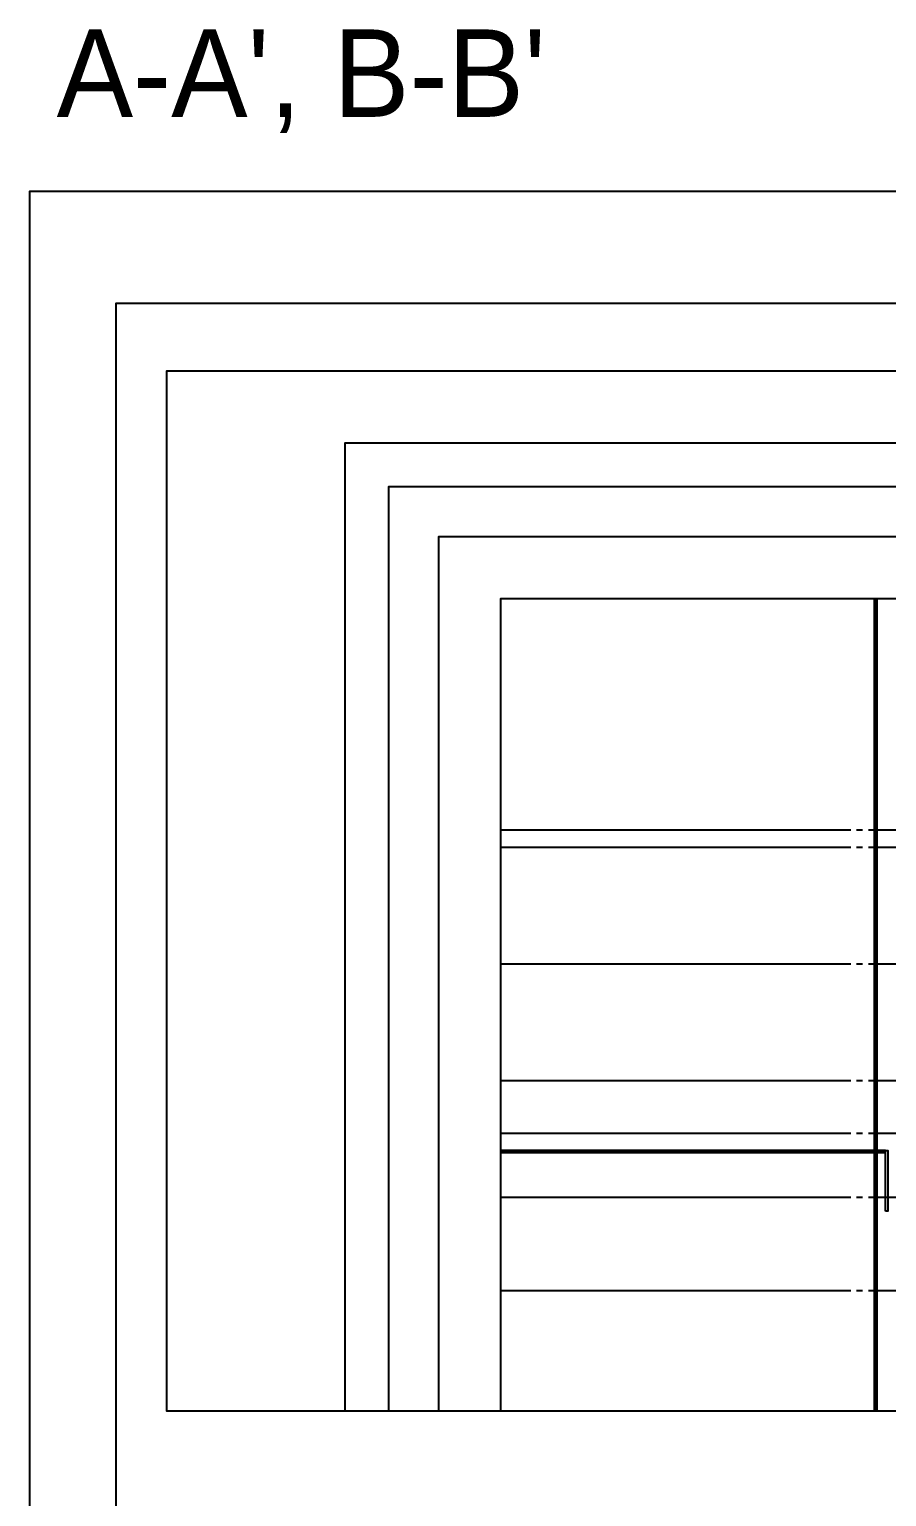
# Model space of a CAD drawing. Extents: x 152195838 to 323921156, y 365159662 to 730681027.
# Drawn here: x 160169066 to 160242502, y 365285410 to 365411158 of the extents above; entities that cross this region are included whole.
import ezdxf

# ---------------------------------------------------------------- set-up
doc = ezdxf.new("R2010")
doc.units = 0
doc.header["$MEASUREMENT"] = 0
for name, pattern in [('CEN', [63, 60, -1, 1, -1]), ('DIVIDEX2', [2.5, 1, -0.5, 0, -0.5, 0, -0.5]), ('HIDDEN', [2, 1, -1])]:
    doc.linetypes.add(name, pattern=pattern)
doc.layers.get('0').update_dxf_attribs({"linetype": 'CONTINUOUS'})
for name, color, linetype in [('4A.TEC CEN', 1, 'CEN'), ('4A.TEC LAND', 53, 'CONTINUOUS'), ('4A.TEC 벽체 1', 2, 'CONTINUOUS'), ('㈜SE&C SITE', 1, 'DIVIDEX2')]:
    doc.layers.add(name, color=color, linetype=linetype)
doc.layers.add('DEFPOINT', color=135, linetype='CONTINUOUS', plot=False)
doc.styles.add('돋움', font='')
doc.styles.get('돋움').set_extended_font_data('돋움')

# ---------------------------------------------------------------- blocks, each defined once
blk = doc.blocks.new('zw$44AB')
at = {"layer": 'DEFPOINT'}
for points in [[(194981, 0), (0, 0), (0, -66825), (194981, -66825)], [(11458, -66825), (194981, -66825), (194981, -4637), (11458, -4637)], [(14258, -66825), (194981, -66825), (194981, -7437), (14258, -7437)], [(17458, -66825), (194981, -66825), (194981, -10637), (17458, -10637)], [(21458, -66825), (194981, -66825), (194981, -14637), (21458, -14637)]]:
    blk.add_lwpolyline(points, close=True, dxfattribs=at)

msp = doc.modelspace()

# ---------------------------------------------------------------- hatches: boundary and pattern name
h = msp.add_hatch()
h.set_pattern_fill('ANSI31', color=256, scale=2000, style=0)
h.set_pattern_definition([(45, (160209434.12, 365292761.87), (-176.7767, 176.7767), [])])
edge = h.paths.add_edge_path()
edge.add_line((160209434.12, 365292761.87), (160440798.99, 365292761.87))

# ---------------------------------------------------------------- linework, layer by layer
at = {"layer": '4A.TEC CEN', "color": 8, "ltscale": 500}
for p, q in [((160209434.12, 365342563.33), (160280920.07, 365342563.33)), ((160209434.12, 365341063.33), (160440798.99, 365341063.33)), ((160209434.12, 365331063.33), (160440798.99, 365331063.33)), ((160209434.12, 365321063.33), (160440798.99, 365321063.33)), ((160209434.12, 365316563.33), (160297692.46, 365316563.33)), ((160209434.12, 365311063.33), (160440798.99, 365311063.33)), ((160209434.12, 365303063.33), (160440798.99, 365303063.33))]:
    msp.add_line(p, q, dxfattribs=at)
at = {"layer": '4A.TEC LAND', "linetype": 'Continuous'}
for points in [[(160242402.09, 365315063.33), (160209434.12, 365315063.33)], [(160242402.09, 365314963.33), (160209434.12, 365314963.33)], [(160242402.09, 365314863.33), (160209434.12, 365314863.33)]]:
    msp.add_lwpolyline(points, dxfattribs=at)
at = {"layer": '4A.TEC 벽체 1'}
msp.add_lwpolyline([(160242402.09, 365309863.33), (160242402.09, 365315063.33), (160242602.09, 365315063.33), (160242602.09, 365309863.33)], close=True, dxfattribs=at)
at = {"layer": 'DEFPOINT', "color": 5}
msp.add_lwpolyline([(160169065.66, 365159661.87), (160505065.66, 365159661.87), (160505065.66, 365397261.87), (160169065.66, 365397261.87)], close=True, dxfattribs=at)
at = {"layer": 'DEFPOINT'}
msp.add_lwpolyline([(160466065.66, 365387661.87), (160176465.66, 365387661.87), (160176465.66, 365169661.87), (160466065.66, 365169661.87)], close=True, dxfattribs=at)
at = {"layer": '㈜SE&C SITE', "color": 10, "linetype": 'HIDDEN', "ltscale": 800, "const_width": 400}
msp.add_lwpolyline([(160241548.74, 365292761.87), (160241548.74, 365362346.04)], dxfattribs=at)

# ---------------------------------------------------------------- block references
at = {"layer": 'DEFPOINT', "xscale": 1.333333333333333, "yscale": 1.333333333333333, "zscale": 1.333333333333333}
msp.add_blockref('zw$44AB', (160180824.08, 365381861.87), dxfattribs=at)

# ---------------------------------------------------------------- texts
at = {"layer": 'DEFPOINT', "color": 5, "style": '돋움'}
msp.add_text("A-A', B-B'", height=7500, dxfattribs=at).set_placement((160171406.37, 365403657.69))

doc.saveas('drawing.dxf')
